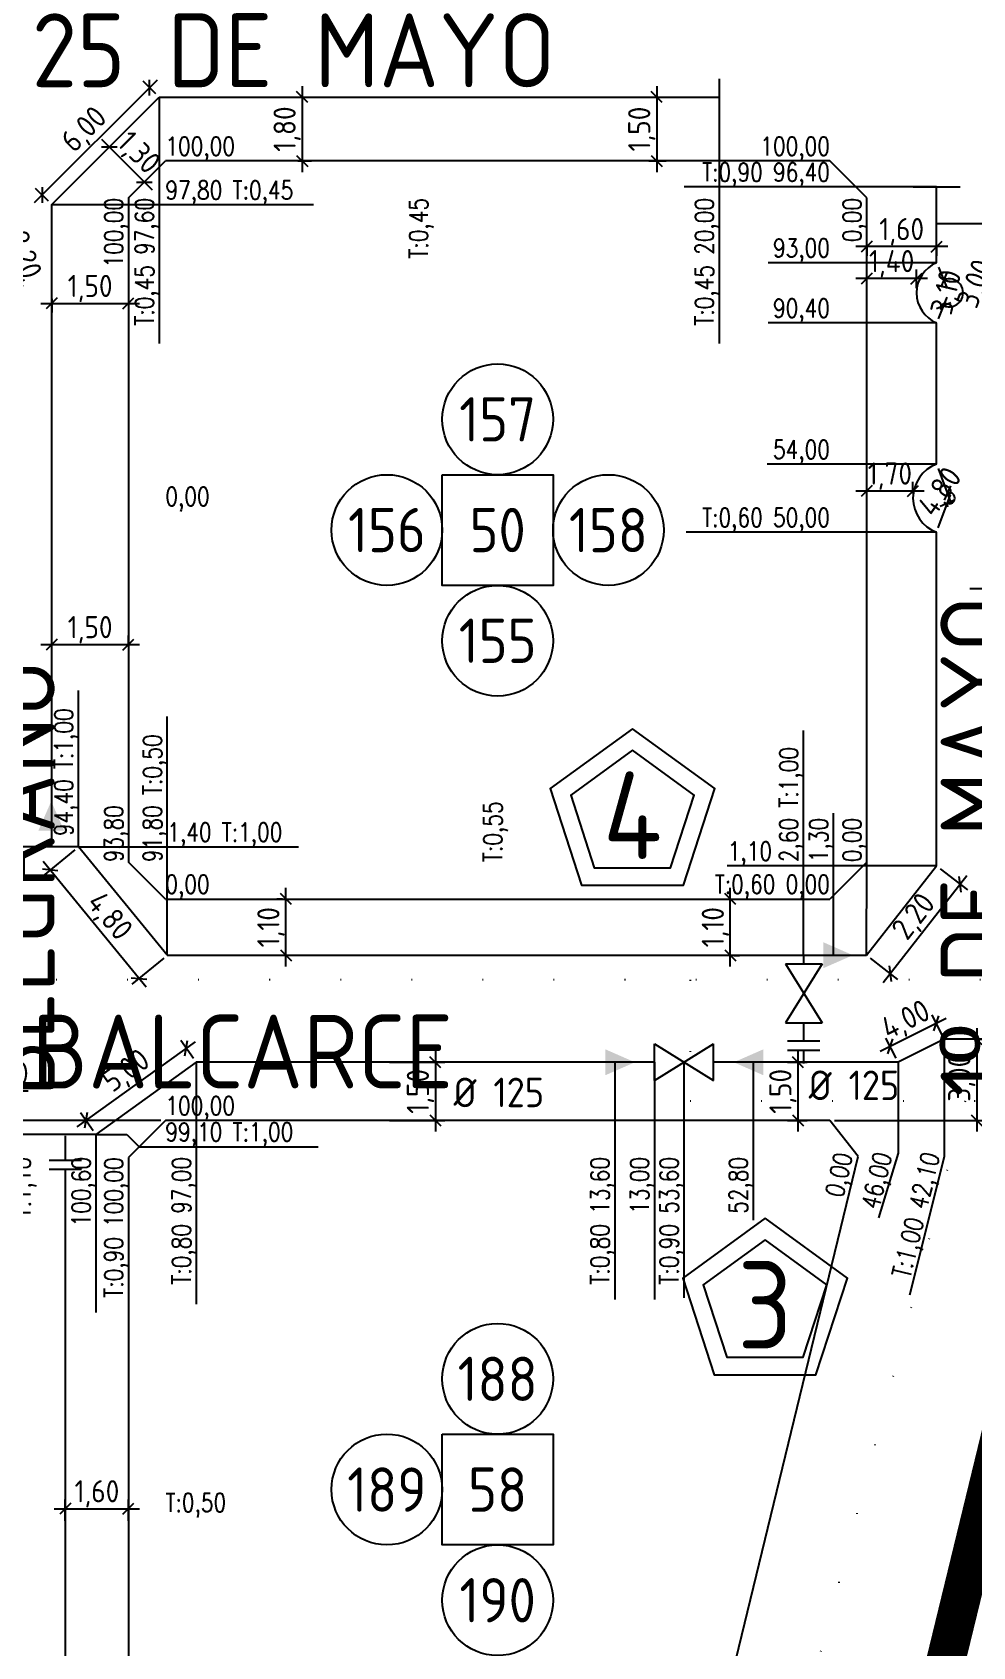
# Model space of a CAD drawing. Extents: x -48 to 13651, y -112 to 3468.
# Drawn here: x 2019.2 to 2146.6, y 1397.8 to 1616.6 of the extents above; entities that cross this region are included whole.
import ezdxf
from ezdxf.enums import TextEntityAlignment as Align

# ---------------------------------------------------------------- set-up
doc = ezdxf.new("R2010")
doc.units = 0
doc.header["$LTSCALE"] = 6
doc.header["$MEASUREMENT"] = 0
doc.linetypes.add('DOT2', pattern=[3.175, 0, -3.175])
doc.linetypes.add('HIDDEN', pattern=[0.375, 0.25, -0.125])
doc.layers.get('0').update_dxf_attribs({"linetype": 'CONTINUOUS'})
doc.layers.get('DEFPOINTS').update_dxf_attribs({"linetype": 'CONTINUOUS'})
for name, color, linetype in [('125', 101, 'CONTINUOUS'), ('50', 41, 'CONTINUOUS'), ('63', 171, 'CONTINUOUS'), ('90', 11, 'CONTINUOUS'), ('CAS', 7, 'CONTINUOUS'), ('CAÑERIA SIN CROQUIS', 210, 'HIDDEN'), ('COTA', 2, 'CONTINUOUS'), ('MANZANAS', 7, 'CONTINUOUS'), ('NUMERO-CROQUIS', 13, 'CONTINUOUS'), ('NUMERO-MANZANA', 4, 'CONTINUOUS'), ('PROGRESIVA', 60, 'CONTINUOUS'), ('RADIO', 4, 'DOT2'), ('REDUCCIONES', 13, 'CONTINUOUS'), ('TXTDIAMETRO', 7, 'CONTINUOUS'), ('VALVULAS', 20, 'CONTINUOUS')]:
    doc.layers.add(name, color=color, linetype=linetype)
doc.layers.add('ATENCION', color=7, linetype='CONTINUOUS', plot=False)
doc.styles.add('ABADIMTCONDE', font='isocp.shx')
doc.styles.add('GEOSLAB703LTBT', font='isocp.shx', dxfattribs={"width": 0.9, "height": 8})
doc.styles.add('ROMANS', font='romans.shx', dxfattribs={"width": 0.8, "height": 2.5})
doc.dimstyles.new('COTA02', dxfattribs={"dimtxt": 3, "dimasz": 1.5, "dimexe": 1.25, "dimexo": 0.625, "dimgap": 0.3, "dimtad": 1, "dimtoh": 1, "dimdsep": 46, "dimlunit": 6, "dimtxsty": 'ABADIMTCONDE', "dimblk1": 'OBLIQUE', "dimblk2": 'OBLIQUE', "dimsah": 1, "dimcen": 2.5, "dimdle": 1.5, "dimclrd": 60, "dimclre": 60, "dimclrt": 256, "dimadec": 0, "dimazin": 0, "dimtfac": 1, "dimtix": 1, "dimtofl": 0, "dimtmove": 0, "dimatfit": 0, "dimldrblk": 'OBLIQUE', "dimfxl": 1, "dimtolj": 1, "dimtzin": 0, "dimarcsym": 0})

# ---------------------------------------------------------------- blocks, each defined once
blk = doc.blocks.new('CUPLARED')
at = {"layer": 'REDUCCIONES'}
blk.add_lwpolyline([(4, 0, 0, 3.5, 0), (0, 0, 3.5, 3.5, 0)], format="xyseb", dxfattribs=at)
blk = doc.blocks.new('_OBLIQUE')
at = {"color": 0, "linetype": 'ByBlock'}
blk.add_line((-0.5, -0.5), (0.5, 0.5), dxfattribs=at)
blk = doc.blocks.new('*D318')
at = {"layer": 'COTA', "color": 60, "lineweight": -2, "transparency": 16777216}
for p, q in [((2121.49, 1477.03), (2124.15, 1477.03)), ((2122.9, 1478.53), (2122.9, 1467.65)), ((2121.49, 1469.15), (2124.15, 1469.15))]:
    blk.add_line(p, q, dxfattribs=at)
at = {"layer": 'DEFPOINTS', "color": 0, "transparency": 16777216}
for p in [(2120.86, 1477.03), (2120.86, 1469.15), (2122.9, 1469.15)]:
    blk.add_point(p, dxfattribs=at)
at = {"layer": 'COTA', "color": 60, "lineweight": -2, "transparency": 16777216, "xscale": 1.5, "yscale": 1.5, "zscale": 1.5}
for p, rotation in [((2122.9, 1477.03), 90), ((2122.9, 1469.15), 270)]:
    blk.add_blockref('_OBLIQUE', p, dxfattribs=dict(at, rotation=rotation))
at = {"layer": 'COTA', "transparency": 16777216, "insert": (2120.88, 1473.09), "char_height": 3, "attachment_point": 5, "rotation": 90, "style": 'ABADIMTCONDE'}
blk.add_mtext('\\A1;1,50', dxfattribs=at)
blk = doc.blocks.new('*D319')
at = {"layer": 'COTA', "color": 60, "lineweight": -2, "transparency": 16777216}
for p, q in [((2147.12, 1481.65), (2147.12, 1467.65)), ((2147.52, 1480.15), (2148.37, 1480.15)), ((2127.86, 1469.15), (2148.37, 1469.15))]:
    blk.add_line(p, q, dxfattribs=at)
at = {"layer": 'DEFPOINTS', "color": 0, "transparency": 16777216}
for p in [(2146.89, 1480.15), (2127.23, 1469.15), (2147.12, 1469.15)]:
    blk.add_point(p, dxfattribs=at)
at = {"layer": 'COTA', "color": 60, "lineweight": -2, "transparency": 16777216, "xscale": 1.5, "yscale": 1.5, "zscale": 1.5}
for p, rotation in [((2147.12, 1480.15), 90), ((2147.12, 1469.15), 270)]:
    blk.add_blockref('_OBLIQUE', p, dxfattribs=dict(at, rotation=rotation))
at = {"layer": 'COTA', "transparency": 16777216, "insert": (2145.1, 1474.93), "char_height": 3, "attachment_point": 5, "rotation": 90, "style": 'ABADIMTCONDE'}
blk.add_mtext('\\A1;3,00', dxfattribs=at)
blk = doc.blocks.new('*D320')
at = {"layer": 'COTA', "color": 60, "lineweight": -2, "transparency": 16777216}
for p, q in [((2142.44, 1480.71), (2141.08, 1483.44)), ((2134.05, 1478.53), (2142.98, 1482.99)), ((2136.19, 1477.59), (2134.83, 1480.32))]:
    blk.add_line(p, q, dxfattribs=at)
at = {"layer": 'DEFPOINTS', "color": 0, "transparency": 16777216}
for p in [(2141.64, 1482.32), (2142.72, 1480.15), (2136.47, 1477.03)]:
    blk.add_point(p, dxfattribs=at)
at = {"layer": 'COTA', "color": 60, "lineweight": -2, "transparency": 16777216, "xscale": 1.5, "yscale": 1.5, "zscale": 1.5}
for p, rotation in [((2141.64, 1482.32), 26.52899109240662), ((2135.39, 1479.2), 206.5289910924066)]:
    blk.add_blockref('_OBLIQUE', p, dxfattribs=dict(at, rotation=rotation))
at = {"layer": 'COTA', "transparency": 16777216, "insert": (2137.61, 1482.57), "char_height": 3, "attachment_point": 5, "rotation": 26.529, "style": 'ABADIMTCONDE'}
blk.add_mtext('\\A1;4,00', dxfattribs=at)
blk = doc.blocks.new('*D650')
at = {"layer": 'COTA', "color": 60, "lineweight": -2, "transparency": 16777216}
for p, q in [((2113.75, 1490.02), (2113.75, 1500.65)), ((2114.23, 1499.15), (2115, 1499.15)), ((2114.23, 1491.52), (2115, 1491.52))]:
    blk.add_line(p, q, dxfattribs=at)
at = {"layer": 'DEFPOINTS', "color": 0, "transparency": 16777216}
for p in [(2113.61, 1499.15), (2113.75, 1499.15), (2113.61, 1491.52)]:
    blk.add_point(p, dxfattribs=at)
at = {"layer": 'COTA', "color": 60, "lineweight": -2, "transparency": 16777216, "xscale": 1.5, "yscale": 1.5, "zscale": 1.5}
for p, rotation in [((2113.75, 1499.15), 90), ((2113.75, 1491.52), 270)]:
    blk.add_blockref('_OBLIQUE', p, dxfattribs=dict(at, rotation=rotation))
at = {"layer": 'COTA', "transparency": 16777216, "insert": (2111.73, 1495.33), "char_height": 3, "attachment_point": 5, "rotation": 90, "style": 'ABADIMTCONDE'}
blk.add_mtext('\\A1;1,10', dxfattribs=at)
blk = doc.blocks.new('*D651')
at = {"layer": 'COTA', "color": 60, "lineweight": -2, "transparency": 16777216}
for p, q in [((2053.56, 1490.02), (2053.56, 1500.65)), ((2053.08, 1499.15), (2052.31, 1499.15)), ((2053.08, 1491.52), (2052.31, 1491.52))]:
    blk.add_line(p, q, dxfattribs=at)
at = {"layer": 'DEFPOINTS', "color": 0, "transparency": 16777216}
for p in [(2053.56, 1499.15), (2053.7, 1499.15), (2053.7, 1491.52)]:
    blk.add_point(p, dxfattribs=at)
at = {"layer": 'COTA', "color": 60, "lineweight": -2, "transparency": 16777216, "xscale": 1.5, "yscale": 1.5, "zscale": 1.5}
for p, rotation in [((2053.56, 1499.15), 90), ((2053.56, 1491.52), 270)]:
    blk.add_blockref('_OBLIQUE', p, dxfattribs=dict(at, rotation=rotation))
at = {"layer": 'COTA', "transparency": 16777216, "insert": (2051.53, 1495.33), "char_height": 3, "attachment_point": 5, "rotation": 90, "style": 'ABADIMTCONDE'}
blk.add_mtext('\\A1;1,10', dxfattribs=at)
blk = doc.blocks.new('*D652')
at = {"layer": 'COTA', "color": 60, "lineweight": -2, "transparency": 16777216}
for p, q in [((2024.98, 1505.81), (2020.67, 1502.28)), ((2034.61, 1487.23), (2020.68, 1504.23)), ((2037, 1491.13), (2032.69, 1487.6))]:
    blk.add_line(p, q, dxfattribs=at)
at = {"layer": 'DEFPOINTS', "color": 0, "transparency": 16777216}
for p in [(2025.46, 1506.2), (2021.63, 1503.07), (2037.48, 1491.52)]:
    blk.add_point(p, dxfattribs=at)
at = {"layer": 'COTA', "color": 60, "lineweight": -2, "transparency": 16777216, "xscale": 1.5, "yscale": 1.5, "zscale": 1.5}
for p, rotation in [((2021.63, 1503.07), 129.3218611657766), ((2033.66, 1488.39), 309.3218611657766)]:
    blk.add_blockref('_OBLIQUE', p, dxfattribs=dict(at, rotation=rotation))
at = {"layer": 'COTA', "transparency": 16777216, "insert": (2029.5, 1496.66), "char_height": 3, "attachment_point": 5, "rotation": 309.3219, "style": 'ABADIMTCONDE'}
blk.add_mtext('\\A1;4,80', dxfattribs=at)
blk = doc.blocks.new('*D653')
at = {"layer": 'COTA', "color": 60, "lineweight": -2, "transparency": 16777216}
for p, q in [((2142.18, 1503.25), (2145.86, 1500.38)), ((2134.47, 1487.85), (2145.8, 1502.33)), ((2132.7, 1491.14), (2136.38, 1488.26))]:
    blk.add_line(p, q, dxfattribs=at)
at = {"layer": 'DEFPOINTS', "color": 0, "transparency": 16777216}
for p in [(2141.69, 1503.64), (2144.87, 1501.15), (2132.21, 1491.52)]:
    blk.add_point(p, dxfattribs=at)
at = {"layer": 'COTA', "color": 60, "lineweight": -2, "transparency": 16777216, "xscale": 1.5, "yscale": 1.5, "zscale": 1.5}
for p, rotation in [((2144.87, 1501.15), 51.95316418250841), ((2135.39, 1489.03), 231.9531641825084)]:
    blk.add_blockref('_OBLIQUE', p, dxfattribs=dict(at, rotation=rotation))
at = {"layer": 'COTA', "transparency": 16777216, "insert": (2138.78, 1496.64), "char_height": 3, "attachment_point": 5, "rotation": 51.9532, "style": 'ABADIMTCONDE'}
blk.add_mtext('\\A1;2,20', dxfattribs=at)
blk = doc.blocks.new('*D654')
at = {"layer": 'COTA', "color": 60, "lineweight": -2, "transparency": 16777216}
for p, q in [((2020.34, 1533.62), (2033.73, 1533.62)), ((2021.84, 1533.51), (2021.84, 1534.87)), ((2032.23, 1533.51), (2032.23, 1534.87))]:
    blk.add_line(p, q, dxfattribs=at)
at = {"layer": 'DEFPOINTS', "color": 0, "transparency": 16777216}
for p in [(2032.23, 1533.62), (2021.84, 1532.88), (2032.23, 1532.88)]:
    blk.add_point(p, dxfattribs=at)
at = {"layer": 'COTA', "color": 60, "lineweight": -2, "transparency": 16777216, "xscale": 1.5, "yscale": 1.5, "zscale": 1.5, "rotation": 180}
blk.add_blockref('_OBLIQUE', (2021.84, 1533.62), dxfattribs=at)
at = {"layer": 'COTA', "color": 60, "lineweight": -2, "transparency": 16777216, "xscale": 1.5, "yscale": 1.5, "zscale": 1.5}
blk.add_blockref('_OBLIQUE', (2032.23, 1533.62), dxfattribs=at)
at = {"layer": 'COTA', "transparency": 16777216, "insert": (2027.04, 1535.64), "char_height": 3, "attachment_point": 5, "style": 'ABADIMTCONDE'}
blk.add_mtext('\\A1;1,50', dxfattribs=at)
blk = doc.blocks.new('*D655')
at = {"layer": 'COTA', "color": 60, "lineweight": -2, "transparency": 16777216}
for p, q in [((2020.34, 1579.85), (2033.73, 1579.85)), ((2021.84, 1580.45), (2021.84, 1578.6)), ((2032.23, 1580.45), (2032.23, 1578.6))]:
    blk.add_line(p, q, dxfattribs=at)
at = {"layer": 'DEFPOINTS', "color": 0, "transparency": 16777216}
for p in [(2021.84, 1581.08), (2032.23, 1581.08), (2032.23, 1579.85)]:
    blk.add_point(p, dxfattribs=at)
at = {"layer": 'COTA', "color": 60, "lineweight": -2, "transparency": 16777216, "xscale": 1.5, "yscale": 1.5, "zscale": 1.5, "rotation": 180}
blk.add_blockref('_OBLIQUE', (2021.84, 1579.85), dxfattribs=at)
at = {"layer": 'COTA', "color": 60, "lineweight": -2, "transparency": 16777216, "xscale": 1.5, "yscale": 1.5, "zscale": 1.5}
blk.add_blockref('_OBLIQUE', (2032.23, 1579.85), dxfattribs=at)
at = {"layer": 'COTA', "transparency": 16777216, "insert": (2027.04, 1581.87), "char_height": 3, "attachment_point": 5, "style": 'ABADIMTCONDE'}
blk.add_mtext('\\A1;1,50', dxfattribs=at)
blk = doc.blocks.new('*D656')
at = {"layer": 'COTA', "color": 60, "lineweight": -2, "transparency": 16777216}
for p, q in [((2019.49, 1593.5), (2036.17, 1610.15)), ((2035.96, 1608.24), (2034.22, 1609.98)), ((2021.4, 1593.71), (2019.66, 1595.44))]:
    blk.add_line(p, q, dxfattribs=at)
at = {"layer": 'DEFPOINTS', "color": 0, "transparency": 16777216}
for p in [(2035.1, 1609.09), (2036.4, 1607.8), (2021.84, 1593.26)]:
    blk.add_point(p, dxfattribs=at)
at = {"layer": 'COTA', "color": 60, "lineweight": -2, "transparency": 16777216, "xscale": 1.5, "yscale": 1.5, "zscale": 1.5}
for p, rotation in [((2035.1, 1609.09), 44.95701506899329), ((2020.55, 1594.56), 224.9570150689933)]:
    blk.add_blockref('_OBLIQUE', p, dxfattribs=dict(at, rotation=rotation))
at = {"layer": 'COTA', "transparency": 16777216, "insert": (2026.39, 1603.26), "char_height": 3, "attachment_point": 5, "rotation": 44.957, "style": 'ABADIMTCONDE'}
blk.add_mtext('\\A1;6,00', dxfattribs=at)
blk = doc.blocks.new('*D657')
at = {"layer": 'COTA', "color": 60, "lineweight": -2, "transparency": 16777216}
for p, q in [((2028.57, 1602.1), (2035.44, 1595.23)), ((2029.94, 1601.35), (2030.52, 1601.92)), ((2034.69, 1596.6), (2035.26, 1597.18))]:
    blk.add_line(p, q, dxfattribs=at)
at = {"layer": 'DEFPOINTS', "color": 0, "transparency": 16777216}
for p in [(2029.5, 1600.91), (2034.25, 1596.16), (2034.38, 1596.29)]:
    blk.add_point(p, dxfattribs=at)
at = {"layer": 'COTA', "color": 60, "lineweight": -2, "transparency": 16777216, "xscale": 1.5, "yscale": 1.5, "zscale": 1.5}
for p, rotation in [((2029.63, 1601.04), 135.0000000000014), ((2034.38, 1596.29), 315.0000000000014)]:
    blk.add_blockref('_OBLIQUE', p, dxfattribs=dict(at, rotation=rotation))
at = {"layer": 'COTA', "transparency": 16777216, "insert": (2033.44, 1600.1), "char_height": 3, "attachment_point": 5, "rotation": 315, "style": 'ABADIMTCONDE'}
blk.add_mtext('\\A1;1,30', dxfattribs=at)
blk = doc.blocks.new('*D658')
at = {"layer": 'COTA', "color": 60, "lineweight": -2, "transparency": 16777216}
for p, q in [((2055.15, 1607.8), (2057.01, 1607.8)), ((2055.76, 1609.3), (2055.76, 1597.65)), ((2055.15, 1599.15), (2057.01, 1599.15))]:
    blk.add_line(p, q, dxfattribs=at)
at = {"layer": 'DEFPOINTS', "color": 0, "transparency": 16777216}
for p in [(2054.52, 1607.8), (2054.52, 1599.15), (2055.76, 1599.15)]:
    blk.add_point(p, dxfattribs=at)
at = {"layer": 'COTA', "color": 60, "lineweight": -2, "transparency": 16777216, "xscale": 1.5, "yscale": 1.5, "zscale": 1.5}
for p, rotation in [((2055.76, 1607.8), 90), ((2055.76, 1599.15), 270)]:
    blk.add_blockref('_OBLIQUE', p, dxfattribs=dict(at, rotation=rotation))
at = {"layer": 'COTA', "transparency": 16777216, "insert": (2053.73, 1603.47), "char_height": 3, "attachment_point": 5, "rotation": 90, "style": 'ABADIMTCONDE'}
blk.add_mtext('\\A1;1,80', dxfattribs=at)
blk = doc.blocks.new('*D659')
at = {"layer": 'COTA', "color": 60, "lineweight": -2, "transparency": 16777216}
for p, q in [((2102.69, 1607.8), (2105.04, 1607.8)), ((2103.79, 1609.3), (2103.79, 1597.65)), ((2102.69, 1599.15), (2105.04, 1599.15))]:
    blk.add_line(p, q, dxfattribs=at)
at = {"layer": 'DEFPOINTS', "color": 0, "transparency": 16777216}
for p in [(2102.06, 1607.8), (2102.06, 1599.15), (2103.79, 1599.15)]:
    blk.add_point(p, dxfattribs=at)
at = {"layer": 'COTA', "color": 60, "lineweight": -2, "transparency": 16777216, "xscale": 1.5, "yscale": 1.5, "zscale": 1.5}
for p, rotation in [((2103.79, 1607.8), 90), ((2103.79, 1599.15), 270)]:
    blk.add_blockref('_OBLIQUE', p, dxfattribs=dict(at, rotation=rotation))
at = {"layer": 'COTA', "transparency": 16777216, "insert": (2101.76, 1603.47), "char_height": 3, "attachment_point": 5, "rotation": 90, "style": 'ABADIMTCONDE'}
blk.add_mtext('\\A1;1,50', dxfattribs=at)
blk = doc.blocks.new('*D660')
at = {"layer": 'COTA', "color": 60, "lineweight": -2, "transparency": 16777216}
for p, q in [((2132.23, 1581.91), (2132.23, 1584.46)), ((2138.97, 1581.91), (2138.97, 1584.46)), ((2140.47, 1583.21), (2130.73, 1583.21))]:
    blk.add_line(p, q, dxfattribs=at)
at = {"layer": 'DEFPOINTS', "color": 0, "transparency": 16777216}
for p in [(2132.23, 1583.21), (2132.23, 1581.28), (2138.97, 1581.28)]:
    blk.add_point(p, dxfattribs=at)
at = {"layer": 'COTA', "color": 60, "lineweight": -2, "transparency": 16777216, "xscale": 1.5, "yscale": 1.5, "zscale": 1.5, "rotation": 180}
blk.add_blockref('_OBLIQUE', (2132.23, 1583.21), dxfattribs=at)
at = {"layer": 'COTA', "color": 60, "lineweight": -2, "transparency": 16777216, "xscale": 1.5, "yscale": 1.5, "zscale": 1.5}
blk.add_blockref('_OBLIQUE', (2138.97, 1583.21), dxfattribs=at)
at = {"layer": 'COTA', "transparency": 16777216, "insert": (2135.6, 1585.23), "char_height": 3, "attachment_point": 5, "style": 'ABADIMTCONDE'}
blk.add_mtext('\\A1;1,40', dxfattribs=at)
blk = doc.blocks.new('*D661')
at = {"layer": 'COTA', "color": 60, "lineweight": -2, "transparency": 16777216}
for p, q in [((2132.23, 1554.08), (2132.23, 1555.67)), ((2138.49, 1554.08), (2138.49, 1555.67)), ((2139.99, 1554.42), (2130.73, 1554.42))]:
    blk.add_line(p, q, dxfattribs=at)
at = {"layer": 'DEFPOINTS', "color": 0, "transparency": 16777216}
for p in [(2132.23, 1554.42), (2132.23, 1553.46), (2138.49, 1553.46)]:
    blk.add_point(p, dxfattribs=at)
at = {"layer": 'COTA', "color": 60, "lineweight": -2, "transparency": 16777216, "xscale": 1.5, "yscale": 1.5, "zscale": 1.5, "rotation": 180}
blk.add_blockref('_OBLIQUE', (2132.23, 1554.42), dxfattribs=at)
at = {"layer": 'COTA', "color": 60, "lineweight": -2, "transparency": 16777216, "xscale": 1.5, "yscale": 1.5, "zscale": 1.5}
blk.add_blockref('_OBLIQUE', (2138.49, 1554.42), dxfattribs=at)
at = {"layer": 'COTA', "transparency": 16777216, "insert": (2135.36, 1556.45), "char_height": 3, "attachment_point": 5, "style": 'ABADIMTCONDE'}
blk.add_mtext('\\A1;1,70', dxfattribs=at)
blk = doc.blocks.new('*D662')
at = {"layer": 'COTA', "color": 60, "lineweight": -2, "transparency": 16777216}
for p, q in [((2143.19, 1587.55), (2130.73, 1587.55)), ((2132.23, 1587.54), (2132.23, 1586.3)), ((2141.69, 1587.54), (2141.69, 1586.3))]:
    blk.add_line(p, q, dxfattribs=at)
at = {"layer": 'DEFPOINTS', "color": 0, "transparency": 16777216}
for p in [(2132.23, 1588.16), (2141.69, 1588.16), (2132.23, 1587.55)]:
    blk.add_point(p, dxfattribs=at)
at = {"layer": 'COTA', "color": 60, "lineweight": -2, "transparency": 16777216, "xscale": 1.5, "yscale": 1.5, "zscale": 1.5, "rotation": 180}
blk.add_blockref('_OBLIQUE', (2132.23, 1587.55), dxfattribs=at)
at = {"layer": 'COTA', "color": 60, "lineweight": -2, "transparency": 16777216, "xscale": 1.5, "yscale": 1.5, "zscale": 1.5}
blk.add_blockref('_OBLIQUE', (2141.69, 1587.55), dxfattribs=at)
at = {"layer": 'COTA', "transparency": 16777216, "insert": (2136.96, 1589.57), "char_height": 3, "attachment_point": 5, "style": 'ABADIMTCONDE'}
blk.add_mtext('\\A1;1,60', dxfattribs=at)
blk = doc.blocks.new('*D663')
at = {"layer": 'COTA', "color": 60, "lineweight": -2, "transparency": 16777216}
for p, q in [((2141.91, 1557.48), (2143.59, 1552.98)), ((2141.91, 1549.43), (2143.59, 1553.93))]:
    blk.add_line(p, q, dxfattribs=at)
blk.add_arc((2143.41, 1553.46), 0.745, 249.5271, 110.4729, dxfattribs=at)
at = {"layer": 'DEFPOINTS', "color": 0, "transparency": 16777216}
for p in [(2141.69, 1558.06), (2143.41, 1553.46), (2144.01, 1553.9), (2141.69, 1548.85)]:
    blk.add_point(p, dxfattribs=at)
at = {"layer": 'COTA', "color": 60, "lineweight": -2, "transparency": 16777216, "xscale": 1.5, "yscale": 1.5, "zscale": 1.5}
for p, rotation in [((2143.15, 1554.15), 200.4728745548578), ((2143.15, 1552.76), 159.5271254451451)]:
    blk.add_blockref('_OBLIQUE', p, dxfattribs=dict(at, rotation=rotation))
at = {"layer": 'COTA', "transparency": 16777216, "insert": (2142.36, 1554.19), "char_height": 3, "attachment_point": 5, "rotation": 55.1098, "style": 'ABADIMTCONDE'}
blk.add_mtext('\\A1;4,80', dxfattribs=at)
blk = doc.blocks.new('*D664')
at = {"layer": 'COTA', "color": 60, "lineweight": -2, "transparency": 16777216}
for p, q in [((2141.93, 1584.78), (2143.13, 1581.89)), ((2141.93, 1577.78), (2143.13, 1580.68))]:
    blk.add_line(p, q, dxfattribs=at)
blk.add_arc((2143.38, 1581.28), 1.9, 247.4502, 112.5498, dxfattribs=at)
at = {"layer": 'DEFPOINTS', "color": 0, "transparency": 16777216}
for p in [(2141.69, 1585.36), (2144.89, 1582.44), (2143.38, 1581.28), (2141.69, 1577.21)]:
    blk.add_point(p, dxfattribs=at)
at = {"layer": 'COTA', "color": 60, "lineweight": -2, "transparency": 16777216, "xscale": 1.5, "yscale": 1.5, "zscale": 1.5}
for p, rotation in [((2142.65, 1583.04), 202.5497639018007), ((2142.65, 1579.53), 157.4502360981986)]:
    blk.add_blockref('_OBLIQUE', p, dxfattribs=dict(at, rotation=rotation))
at = {"layer": 'COTA', "transparency": 16777216, "insert": (2143.26, 1581.31), "char_height": 3, "attachment_point": 5, "rotation": 76.6773, "style": 'ABADIMTCONDE'}
blk.add_mtext('\\A1;3,10', dxfattribs=at)
blk = doc.blocks.new('*D669')
at = {"layer": 'COTA', "color": 60, "lineweight": -2, "transparency": 16777216}
for p, q in [((2153.81, 1583.77), (2152.33, 1586.87)), ((2153.81, 1574.13), (2152.33, 1571.03))]:
    blk.add_line(p, q, dxfattribs=at)
blk.add_arc((2156.09, 1578.95), 7.52, 115.381, 244.619, dxfattribs=at)
at = {"layer": 'DEFPOINTS', "color": 0, "transparency": 16777216}
for p in [(2154.07, 1583.2), (2156.09, 1578.95), (2149.1, 1576.19), (2154.07, 1574.7)]:
    blk.add_point(p, dxfattribs=at)
at = {"layer": 'COTA', "color": 60, "lineweight": -2, "transparency": 16777216, "xscale": 1.5, "yscale": 1.5, "zscale": 1.5}
for p, rotation in [((2152.87, 1585.74), 25.38104475732727), ((2152.87, 1572.15), 334.6189552426629)]:
    blk.add_blockref('_OBLIQUE', p, dxfattribs=dict(at, rotation=rotation))
at = {"layer": 'COTA', "transparency": 16777216, "insert": (2147.21, 1582.44), "char_height": 3, "attachment_point": 5, "rotation": 68.5228, "style": 'ABADIMTCONDE'}
blk.add_mtext('\\A1;3,00', dxfattribs=at)
blk = doc.blocks.new('*D683')
at = {"layer": 'COTA', "color": 60, "lineweight": -2, "transparency": 16777216}
for p, q in [((2011.11, 1587.34), (2016.03, 1589.08)), ((2014.36, 1590.08), (2017.49, 1581.23)), ((2013.24, 1581.31), (2018.16, 1583.06))]:
    blk.add_line(p, q, dxfattribs=at)
at = {"layer": 'DEFPOINTS', "color": 0, "transparency": 16777216}
for p in [(2010.52, 1587.13), (2016.99, 1582.64), (2012.65, 1581.11)]:
    blk.add_point(p, dxfattribs=at)
at = {"layer": 'COTA', "color": 60, "lineweight": -2, "transparency": 16777216, "xscale": 1.5, "yscale": 1.5, "zscale": 1.5}
for p, rotation in [((2014.86, 1588.67), 109.4669154598227), ((2016.99, 1582.64), 289.4669154598228)]:
    blk.add_blockref('_OBLIQUE', p, dxfattribs=dict(at, rotation=rotation))
at = {"layer": 'COTA', "transparency": 16777216, "insert": (2017.83, 1586.33), "char_height": 3, "attachment_point": 5, "rotation": 289.4669, "style": 'ABADIMTCONDE'}
blk.add_mtext('\\A1;2,20', dxfattribs=at)
blk = doc.blocks.new('*D788')
at = {"layer": 'COTA', "color": 60, "lineweight": -2, "transparency": 16777216}
for p, q in [((2067.57, 1477.03), (2075.06, 1477.03)), ((2073.81, 1478.53), (2073.81, 1467.65)), ((2067.57, 1469.15), (2075.06, 1469.15))]:
    blk.add_line(p, q, dxfattribs=at)
at = {"layer": 'DEFPOINTS', "color": 0, "transparency": 16777216}
for p in [(2066.95, 1477.03), (2066.95, 1469.15), (2073.81, 1469.15)]:
    blk.add_point(p, dxfattribs=at)
at = {"layer": 'COTA', "color": 60, "lineweight": -2, "transparency": 16777216, "xscale": 1.5, "yscale": 1.5, "zscale": 1.5}
for p, rotation in [((2073.81, 1477.03), 90), ((2073.81, 1469.15), 270)]:
    blk.add_blockref('_OBLIQUE', p, dxfattribs=dict(at, rotation=rotation))
at = {"layer": 'COTA', "transparency": 16777216, "insert": (2071.78, 1473.09), "char_height": 3, "attachment_point": 5, "rotation": 90, "style": 'ABADIMTCONDE'}
blk.add_mtext('\\A1;1,50', dxfattribs=at)
blk = doc.blocks.new('*D789')
at = {"layer": 'COTA', "color": 60, "lineweight": -2, "transparency": 16777216}
for p, q in [((2041.26, 1479.82), (2025.23, 1468.28)), ((2041.05, 1477.54), (2039.31, 1479.96)), ((2027.47, 1467.75), (2025.72, 1470.17))]:
    blk.add_line(p, q, dxfattribs=at)
at = {"layer": 'DEFPOINTS', "color": 0, "transparency": 16777216}
for p in [(2041.42, 1477.03), (2026.45, 1469.16), (2027.83, 1467.25)]:
    blk.add_point(p, dxfattribs=at)
at = {"layer": 'COTA', "color": 60, "lineweight": -2, "transparency": 16777216, "xscale": 1.5, "yscale": 1.5, "zscale": 1.5}
for p, rotation in [((2040.04, 1478.95), 35.76258120897774), ((2026.45, 1469.16), 215.7625812089777)]:
    blk.add_blockref('_OBLIQUE', p, dxfattribs=dict(at, rotation=rotation))
at = {"layer": 'COTA', "transparency": 16777216, "insert": (2032.06, 1475.7), "char_height": 3, "attachment_point": 5, "rotation": 35.7626, "style": 'ABADIMTCONDE'}
blk.add_mtext('\\A1;5,00', dxfattribs=at)
blk = doc.blocks.new('*D790')
at = {"layer": 'COTA', "color": 60, "lineweight": -2, "transparency": 16777216}
for p, q in [((2011.87, 1469.15), (2011.87, 1473.15)), ((2011.87, 1473.15), (2018.64, 1473.15)), ((2036.61, 1469.15), (2010.62, 1469.15)), ((2013.76, 1467.25), (2010.62, 1467.25)), ((2011.87, 1467.25), (2011.87, 1465.75))]:
    blk.add_line(p, q, dxfattribs=at)
at = {"layer": 'DEFPOINTS', "color": 0, "transparency": 16777216}
for p in [(2011.87, 1469.15), (2037.23, 1469.15), (2014.39, 1467.25)]:
    blk.add_point(p, dxfattribs=at)
at = {"layer": 'COTA', "color": 60, "lineweight": -2, "transparency": 16777216, "xscale": 1.5, "yscale": 1.5, "zscale": 1.5}
for p, rotation in [((2011.87, 1469.15), 270), ((2011.87, 1467.25), 90)]:
    blk.add_blockref('_OBLIQUE', p, dxfattribs=dict(at, rotation=rotation))
at = {"layer": 'COTA', "transparency": 16777216, "insert": (2015.41, 1475.17), "char_height": 3, "attachment_point": 5, "style": 'ABADIMTCONDE'}
blk.add_mtext('\\A1;0,90', dxfattribs=at)
blk = doc.blocks.new('*D791')
at = {"layer": 'COTA', "color": 60, "lineweight": -2, "transparency": 16777216}
for p, q in [((2023.68, 1414.88), (2023.68, 1417.79)), ((2032.23, 1414.88), (2032.23, 1417.79)), ((2022.18, 1416.54), (2033.73, 1416.54))]:
    blk.add_line(p, q, dxfattribs=at)
at = {"layer": 'DEFPOINTS', "color": 0, "transparency": 16777216}
for p in [(2032.23, 1416.54), (2023.68, 1414.25), (2032.23, 1414.25)]:
    blk.add_point(p, dxfattribs=at)
at = {"layer": 'COTA', "color": 60, "lineweight": -2, "transparency": 16777216, "xscale": 1.5, "yscale": 1.5, "zscale": 1.5, "rotation": 180}
blk.add_blockref('_OBLIQUE', (2023.68, 1416.54), dxfattribs=at)
at = {"layer": 'COTA', "color": 60, "lineweight": -2, "transparency": 16777216, "xscale": 1.5, "yscale": 1.5, "zscale": 1.5}
blk.add_blockref('_OBLIQUE', (2032.23, 1416.54), dxfattribs=at)
at = {"layer": 'COTA', "transparency": 16777216, "insert": (2027.96, 1418.56), "char_height": 3, "attachment_point": 5, "style": 'ABADIMTCONDE'}
blk.add_mtext('\\A1;1,60', dxfattribs=at)
blk = doc.blocks.new('Ø125')
at = {"layer": 'TXTDIAMETRO', "color": 7, "ltscale": 0.1, "style": 'ABADIMTCONDE'}
blk.add_text('Ø 125', height=4, dxfattribs=at).set_placement((0, 0), align=Align.MIDDLE)

msp = doc.modelspace()

# ---------------------------------------------------------------- hatches: boundary and pattern name
at = {"layer": 'MANZANAS', "ltscale": 0.1}
h = msp.add_hatch(dxfattribs=at)
h.set_pattern_fill('ANSI37', color=256, style=0)
h.paths.add_polyline_path([(2157.187, 1443.987), (2152.328, 1445.166), (2140.54, 1396.575), (2145.399, 1395.396)])
h.paths.add_polyline_path([(2133.61, 1346.806), (2128.751, 1347.985), (2116.963, 1299.394), (2121.822, 1298.215)])

# ---------------------------------------------------------------- linework, layer by layer
at = {"layer": '125'}
for p, q in [((2142.719, 1480.152), (2136.47, 1477.032)), ((2172.161, 1480.221), (2142.719, 1480.152)), ((2098.098, 1477.032), (2041.419, 1477.032)), ((2136.47, 1477.032), (2116.845, 1477.032))]:
    msp.add_line(p, q, dxfattribs=at)
at = {"layer": '125', "ltscale": 0.1}
for p, q in [((2041.419, 1477.032), (2027.831, 1467.245)), ((2027.831, 1467.245), (2000.944, 1467.245))]:
    msp.add_line(p, q, dxfattribs=at)
at = {"layer": '50', "ltscale": 0.1}
for p, q in [((2021.843, 1593.263), (2036.399, 1607.797)), ((2036.399, 1607.797), (2112.234, 1607.797)), ((2141.69, 1590.678), (2141.69, 1595.641)), ((2021.843, 1510.103), (2021.843, 1593.263)), ((2141.69, 1585.36), (2141.69, 1590.678)), ((2141.69, 1590.678), (2154.075, 1590.678)), ((2141.69, 1558.064), (2141.69, 1577.207)), ((2141.69, 1503.637), (2141.69, 1548.847)), ((2132.209, 1491.522), (2141.69, 1503.637)), ((2127.715, 1491.522), (2132.209, 1491.522)), ((2023.68, 1462.482), (2023.68, 1374.156))]:
    msp.add_line(p, q, dxfattribs=at)
for centre, radius, start, end in [((2143.383, 1581.284), 4.414, 112.54976, 247.45024), ((2143.411, 1553.456), 4.919, 110.47287, 249.52713)]:
    msp.add_arc(centre, radius, start, end, dxfattribs=at)
at = {"layer": '63', "ltscale": 0.1}
for p, q in [((2021.843, 1506.204), (2021.843, 1510.103)), ((2025.459, 1506.204), (2010.503, 1506.204)), ((2037.485, 1491.522), (2025.459, 1506.204)), ((2037.485, 1491.522), (2127.715, 1491.522)), ((2123.664, 1491.522), (2123.664, 1490.379)), ((2123.664, 1482.372), (2123.664, 1479.93)), ((2123.664, 1478.682), (2123.664, 1476.872)), ((2023.68, 1467.078), (2023.68, 1463.73))]:
    msp.add_line(p, q, dxfattribs=at)
at = {"layer": '90'}
for p, q in [((2103.468, 1477.032), (2098.098, 1477.032)), ((2116.845, 1477.032), (2111.475, 1477.032))]:
    msp.add_line(p, q, dxfattribs=at)
at = {"layer": 'CAS', "ltscale": 0.1}
for p, q in [((2112.234, 1610.279), (2112.234, 1605.316)), ((2138.516, 1595.641), (2144.865, 1595.641))]:
    msp.add_line(p, q, dxfattribs=at)
at = {"layer": 'MANZANAS', "ltscale": 0.1}
msp.add_line((1783.46, -75.287), (2599.685, 3289.145), dxfattribs=at)
at = {"layer": 'MANZANAS'}
for p, q in [((1788.605, -75.287), (2604.83, 3289.145)), ((2032.234, 1594.145), (2037.234, 1599.145)), ((2127.234, 1599.145), (2037.234, 1599.145)), ((2132.234, 1594.145), (2127.234, 1599.145)), ((2032.234, 1594.145), (2032.234, 1504.145)), ((2132.234, 1504.145), (2132.234, 1594.145)), ((2037.234, 1499.145), (2032.234, 1504.145)), ((2132.234, 1504.145), (2127.234, 1499.145)), ((2037.234, 1499.145), (2127.234, 1499.145)), ((2037.234, 1469.145), (2032.234, 1464.145)), ((2127.234, 1469.145), (2037.234, 1469.145)), ((2131.055, 1464.286), (2127.234, 1469.145)), ((2032.234, 1464.145), (2032.234, 1374.145)), ((2109.152, 1374.004), (2131.055, 1464.286))]:
    msp.add_line(p, q, dxfattribs=at)
at = {"layer": 'NUMERO-CROQUIS'}
for centre in [(2082.234, 1564.145), (2067.234, 1549.145), (2097.234, 1549.145), (2082.234, 1534.145), (2082.234, 1434.145), (2067.234, 1419.145), (2082.234, 1404.145)]:
    msp.add_circle(centre, 7.5, dxfattribs=at)
at = {"layer": 'NUMERO-MANZANA'}
for points in [[(2074.734, 1556.645), (2089.734, 1556.645), (2089.734, 1541.645), (2074.734, 1541.645)], [(2074.734, 1426.645), (2089.734, 1426.645), (2089.734, 1411.645), (2074.734, 1411.645)]]:
    msp.add_lwpolyline(points, close=True, dxfattribs=at)
at = {"layer": 'PROGRESIVA'}
for p, q in [((2036.399, 1607.797), (2036.399, 1574.422)), ((2112.234, 1607.797), (2112.234, 1574.422)), ((2141.69, 1595.641), (2107.512, 1595.641)), ((2021.843, 1593.263), (2057.272, 1593.263)), ((2141.69, 1585.36), (2118.87, 1585.36)), ((2141.69, 1577.207), (2118.87, 1577.207)), ((2141.69, 1558.064), (2118.735, 1558.064)), ((2141.69, 1548.847), (2107.782, 1548.847)), ((2158.085, 1541.189), (2146.185, 1541.189)), ((2025.459, 1506.204), (2025.459, 1527.402)), ((2037.485, 1491.522), (2037.485, 1523.889)), ((2123.664, 1491.522), (2123.664, 1521.997)), ((2127.715, 1491.522), (2127.715, 1510.78)), ((2025.459, 1506.204), (2055.244, 1506.204)), ((2141.69, 1503.637), (2113.326, 1503.637)), ((2132.209, 1491.522), (2132.234, 1504.145)), ((2142.719, 1480.152), (2142.719, 1464.213)), ((2041.419, 1477.032), (2041.419, 1444.269)), ((2098.098, 1477.032), (2098.098, 1444.908)), ((2103.468, 1477.032), (2103.468, 1444.908)), ((2107.471, 1477.032), (2107.471, 1445.133)), ((2116.845, 1477.032), (2116.845, 1455.643)), ((2136.47, 1477.032), (2136.47, 1464.698)), ((2027.831, 1467.245), (2027.831, 1443.151)), ((2027.831, 1467.245), (2032.028, 1467.245)), ((2032.028, 1467.245), (2033.681, 1465.593)), ((2033.681, 1465.593), (2057.919, 1465.593)), ((2136.47, 1464.698), (2133.815, 1455.966)), ((2142.719, 1464.213), (2138.022, 1445.456))]:
    msp.add_line(p, q, dxfattribs=at)
at = {"layer": 'RADIO', "color": 4, "ltscale": 0.5}
for p, q in [((2157.281, 1488.183), (1112.771, 1488.183)), ((2108.293, 1488.183), (2108.293, 1471.788)), ((2145.557, 1471.788), (2091.008, 1263.93)), ((2108.293, 1471.788), (2187.28, 1471.788))]:
    msp.add_line(p, q, dxfattribs=at)
at = {"layer": 'REDUCCIONES', "ltscale": 0.1}
for p, q in [((2121.505, 1479.93), (2125.88, 1479.93)), ((2121.505, 1478.682), (2125.88, 1478.682)), ((2025.867, 1463.73), (2021.493, 1463.73)), ((2025.867, 1462.482), (2021.493, 1462.482))]:
    msp.add_line(p, q, dxfattribs=at)
at = {"layer": 'VALVULAS'}
for p, q in [((2121.21, 1490.379), (2126.175, 1490.379)), ((2121.21, 1490.379), (2126.175, 1482.372)), ((2126.175, 1490.379), (2121.21, 1482.372)), ((2121.21, 1482.372), (2126.175, 1482.372)), ((2103.468, 1474.55), (2103.468, 1479.514)), ((2103.468, 1474.55), (2111.475, 1479.514)), ((2103.468, 1479.514), (2111.475, 1474.55)), ((2111.475, 1474.55), (2111.475, 1479.514))]:
    msp.add_line(p, q, dxfattribs=at)
for points in [[(2100.498, 1522.229), (2089.345, 1514.126), (2093.605, 1501.015), (2107.391, 1501.015), (2111.651, 1514.126)], [(2100.498, 1519.298), (2092.134, 1513.22), (2095.329, 1503.387), (2105.668, 1503.387), (2108.863, 1513.22)], [(2118.449, 1455.9), (2107.296, 1447.797), (2111.556, 1434.686), (2125.342, 1434.686), (2129.602, 1447.797)], [(2118.449, 1452.968), (2110.084, 1446.891), (2113.28, 1437.057), (2123.619, 1437.057), (2126.814, 1446.891)]]:
    msp.add_lwpolyline(points, close=True, dxfattribs=at)

# ---------------------------------------------------------------- block references
at = {"layer": 'CAÑERIA SIN CROQUIS', "ltscale": 0.1}
for p, rotation in [((2021.773, 1508.4), 90), ((2118.214, 1477.032), 180)]:
    msp.add_blockref('CUPLARED', p, dxfattribs=dict(at, rotation=rotation))
for p in [(2126.36, 1491.539), (2096.833, 1477.032)]:
    msp.add_blockref('CUPLARED', p, dxfattribs=at)
at = {"layer": 'COTA'}
for p in [(2082.396, 1472.955), (2130.5, 1473.918)]:
    msp.add_blockref('Ø125', p, dxfattribs=at)

# ---------------------------------------------------------------- texts
at = {"layer": 'ATENCION', "style": 'GEOSLAB703LTBT'}
for s, p in [('25 DE MAYO', (2019.141, 1614.145)), ('BALCARCE', (2019.141, 1478.487))]:
    msp.add_text(s, height=10, dxfattribs=at).set_placement(p, align=Align.MIDDLE_LEFT)
for s, p in [('1º DE MAYO', (2147.234, 1472.415)), ('BELGRANO', (2017.234, 1472.415))]:
    msp.add_text(s, height=10, rotation=90, dxfattribs=at).set_placement(p, align=Align.MIDDLE_LEFT)
at = {"layer": 'NUMERO-CROQUIS', "style": 'GEOSLAB703LTBT'}
for s, p in [('157', (2082.234, 1564.145)), ('156', (2067.234, 1549.145)), ('158', (2097.234, 1549.145)), ('155', (2082.234, 1534.145)), ('188', (2082.234, 1434.145)), ('189', (2067.234, 1419.145)), ('190', (2082.234, 1404.145))]:
    msp.add_text(s, height=6, dxfattribs=at).set_placement(p, align=Align.MIDDLE)
at = {"layer": 'NUMERO-MANZANA', "style": 'GEOSLAB703LTBT'}
for s, p in [('50', (2082.234, 1549.145)), ('58', (2082.234, 1419.145))]:
    msp.add_text(s, height=6, dxfattribs=at).set_placement(p, align=Align.MIDDLE)
at = {"layer": 'PROGRESIVA', "style": 'ROMANS', "width": 0.8}
for s, p in [('100,00', (2037.234, 1599.145)), ('97,80 T:0,45', (2037.234, 1593.213)), ('0,00', (2037.234, 1551.685)), ('1,40 T:1,00', (2037.485, 1506.204)), ('0,00', (2037.234, 1499.145)), ('100,00', (2037.234, 1469.145)), ('99,10 T:1,00', (2037.234, 1465.593)), ('T:0,50', (2037.234, 1415.376))]:
    msp.add_text(s, height=2.5, dxfattribs=at).set_placement(p, align=Align.BOTTOM_LEFT)
for s, p in [('100,00', (2127.234, 1599.145)), ('T:0,90 96,40', (2127.234, 1595.641)), ('93,00', (2127.234, 1585.36)), ('90,40', (2127.234, 1577.207)), ('54,00', (2127.234, 1558.064)), ('T:0,60 50,00', (2127.234, 1548.847)), ('1,10', (2119.411, 1503.637)), ('T:0,60 0,00', (2127.234, 1499.145))]:
    msp.add_text(s, height=2.5, dxfattribs=at).set_placement(p, align=Align.BOTTOM_RIGHT)
for s, rotation, p in [('100,00', 90, (2032.234, 1594.145)), ('T:0,45 97,60', 90, (2036.399, 1594.145)), ('T:0,45', 90, (2073.528, 1594.145)), ('T:0,45 20,00', 90, (2112.234, 1594.145)), ('0,00', 90, (2132.234, 1594.145)), ('T:1,10', 90, (2019.722, 1464.213)), ('100,60', 90, (2027.831, 1464.213)), ('T:0,90 100,00', 90, (2032.234, 1464.145)), ('T:0,80 97,00', 90, (2041.419, 1464.213)), ('T:0,80 13,60', 90, (2098.098, 1464.213)), ('13,00', 90, (2103.468, 1464.213)), ('T:0,90 53,60', 90, (2107.471, 1464.213)), ('52,80', 90, (2116.845, 1464.213)), ('0,00', 77.4887, (2131.055, 1464.286)), ('46,00', 76.36327, (2136.404, 1464.286)), ('T:1,00 42,10', 76.36327, (2142.876, 1464.286))]:
    msp.add_text(s, height=2.5, rotation=rotation, dxfattribs=at).set_placement(p, align=Align.BOTTOM_RIGHT)
for s, p in [('94,40 T:1,00', (2025.459, 1507.672)), ('91,80 T:0,50', (2037.485, 1504.145)), ('2,60 T:1,00', (2123.664, 1504.145)), ('93,80', (2032.234, 1504.145)), ('T:0,55', (2083.582, 1504.145)), ('1,30', (2127.715, 1504.145)), ('0,00', (2132.234, 1504.145))]:
    msp.add_text(s, height=2.5, rotation=90, dxfattribs=at).set_placement(p, align=Align.BOTTOM_LEFT)
at = {"layer": 'VALVULAS', "style": 'GEOSLAB703LTBT'}
for s, p in [('4', (2100.498, 1510.503)), ('3', (2118.449, 1444.173))]:
    msp.add_text(s, height=11.859, dxfattribs=at).set_placement(p, align=Align.MIDDLE)

# ---------------------------------------------------------------- dimensions: what is measured, and where the dimension line sits
at = {"layer": 'COTA'}
for p1, p2, distance, text, picture, middle in [((2021.843, 1593.263), (2036.399, 1607.797), 1.833, '6,00', '*D656', (2026.395, 1603.26)), ((2029.501, 1600.91), (2034.25, 1596.161), 0.184, '1,30', '*D657', (2033.437, 1600.098)), ((2041.419, 1477.032), (2027.831, 1467.245), -2.359, '5,00', '*D789', (2032.063, 1475.696))]:
    dim = msp.add_aligned_dim(p1=p1, p2=p2, distance=distance, text=text, dimstyle='COTA02', dxfattribs=at)
    dim.commit()
    dim.dimension.update_dxf_attribs({"geometry": picture, "text_midpoint": middle})
for base, p1, p2, text, picture, middle in [((2055.756, 1599.145), (2054.524, 1607.797), (2054.524, 1599.145), '1,80', '*D658', (2053.731, 1603.471)), ((2103.788, 1599.145), (2102.064, 1607.797), (2102.064, 1599.145), '1,50', '*D659', (2101.763, 1603.471)), ((2053.556, 1499.145), (2053.701, 1491.522), (2053.701, 1499.145), '1,10', '*D651', (2051.531, 1495.334)), ((2113.751, 1499.145), (2113.605, 1491.522), (2113.605, 1499.145), '1,10', '*D650', (2111.726, 1495.334)), ((2073.806, 1469.145), (2066.948, 1477.032), (2066.948, 1469.145), '1,50', '*D788', (2071.781, 1473.089)), ((2122.902, 1469.145), (2120.865, 1477.032), (2120.865, 1469.145), '1,50', '*D318', (2120.877, 1473.089))]:
    dim = msp.add_linear_dim(base=base, p1=p1, p2=p2, angle=90, text=text, dimstyle='COTA02', dxfattribs=at)
    dim.commit()
    dim.dimension.update_dxf_attribs({"geometry": picture, "text_midpoint": middle})
for base, p1, p2, angle, text, picture, middle, dimtype in [((2016.985, 1582.64), (2010.517, 1587.133), (2012.647, 1581.106), 289.46692, '2,20', '*D683', (2015.92, 1585.653), 161), ((2021.634, 1503.071), (2037.485, 1491.522), (2025.459, 1506.204), 129.32186, '4,80', '*D652', (2027.938, 1495.375), 161), ((2144.873, 1501.147), (2132.209, 1491.522), (2141.69, 1503.637), 51.95316, '2,20', '*D653', (2140.371, 1495.394), 161), ((2141.637, 1482.319), (2136.47, 1477.032), (2142.719, 1480.152), 26.52899, '4,00', '*D320', (2138.512, 1480.76), 161), ((2147.123, 1469.145), (2146.894, 1480.152), (2127.234, 1469.145), 90, '3,00', '*D319', (2147.123, 1474.93), 160), ((2011.875, 1469.145), (2014.387, 1467.245), (2037.234, 1469.145), 90, '0,90', '*D790', (2015.407, 1473.145), 160)]:
    dim = msp.add_linear_dim(base=base, p1=p1, p2=p2, angle=angle, text=text, dimstyle='COTA02', dxfattribs=at)
    dim.commit()
    dim.dimension.update_dxf_attribs({"geometry": picture, "text_midpoint": middle, "dimtype": dimtype})
for base, p1, p2, text, picture, middle in [((2132.234, 1587.546), (2141.69, 1588.163), (2132.234, 1588.163), '1,60', '*D662', (2136.962, 1589.571)), ((2032.234, 1579.847), (2021.843, 1581.077), (2032.234, 1581.077), '1,50', '*D655', (2027.038, 1581.872)), ((2032.234, 1533.619), (2021.843, 1532.88), (2032.234, 1532.88), '1,50', '*D654', (2027.038, 1535.644)), ((2032.234, 1416.535), (2023.68, 1414.251), (2032.234, 1414.251), '1,60', '*D791', (2027.957, 1418.56))]:
    dim = msp.add_linear_dim(base=base, p1=p1, p2=p2, text=text, dimstyle='COTA02', dxfattribs=at)
    dim.commit()
    dim.dimension.update_dxf_attribs({"geometry": picture, "text_midpoint": middle})
for base, p1, p2, text, picture, middle in [((2132.234, 1583.206), (2138.969, 1581.284), (2132.234, 1581.284), '1,40', '*D660', (2135.601, 1583.206)), ((2132.234, 1554.422), (2138.492, 1553.456), (2132.234, 1553.456), '1,70', '*D661', (2135.363, 1554.422))]:
    dim = msp.add_linear_dim(base=base, p1=p1, p2=p2, text=text, dimstyle='COTA02', dxfattribs=at)
    dim.commit()
    dim.dimension.update_dxf_attribs({"geometry": picture, "text_midpoint": middle, "dimtype": 160})
for base, center, p1, p2, text, picture, middle in [((2149.098, 1576.188), (2156.093, 1578.949), (2154.075, 1583.203), (2154.075, 1574.695), '3,00', '*D669', (2149.095, 1581.703)), ((2144.892, 1582.442), (2143.383, 1581.284), (2141.69, 1585.36), (2141.69, 1577.207), '3,10', '*D664', (2145.234, 1580.845)), ((2144.007, 1553.902), (2143.411, 1553.456), (2141.69, 1558.064), (2141.69, 1548.847), '4,80', '*D663', (2144.022, 1553.03))]:
    dim = msp.add_angular_dim_3p(base=base, center=center, p1=p1, p2=p2, text=text, dimstyle='COTA02', override={"dimadec": 4}, dxfattribs=at)
    dim.commit()
    dim.dimension.update_dxf_attribs({"geometry": picture, "text_midpoint": middle, "dimtype": 165})

doc.saveas('drawing.dxf')
